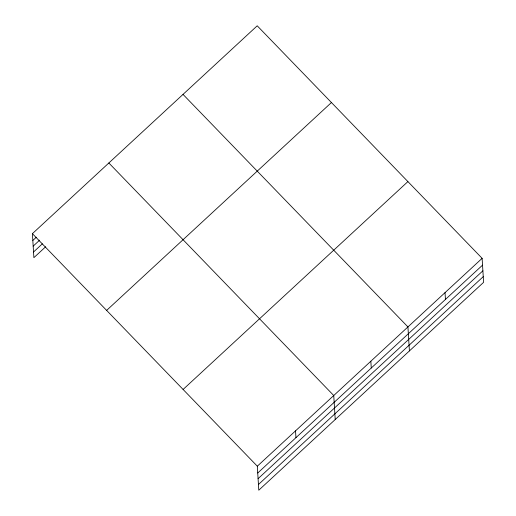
<?xml version="1.0" encoding="UTF-8"?>
<svg xmlns="http://www.w3.org/2000/svg" width="516" height="516" viewBox="0 0 516 516"><rect width="100%" height="100%" fill="white"/><g stroke="black" fill="none" stroke-linecap="round" stroke-linejoin="round"><path stroke-width="0.77" d="M32.411 233.658L257.213 25.8L482.125 258.335L483.589 282.342L258.787 490.2L257.316 466.193L32.411 233.658L33.875 257.665L45.634 246.796M32.824 240.462L36.352 237.205M33.172 246.145L39.642 240.159M33.527 251.989L42.351 243.836M106.631 310.393L331.433 102.536M183.096 389.457L407.904 181.6M257.316 466.193L482.125 258.335M257.736 472.998L482.537 265.14M258.084 478.674L482.886 270.816M258.439 484.524L483.247 276.66M183.025 94.396L407.937 326.925L409.407 350.932M108.844 162.985L333.749 395.52L335.219 419.527M445.031 292.63L445.443 299.435M370.843 361.226L371.262 368.031M295.533 430.86L295.952 437.658"/></g></svg>
